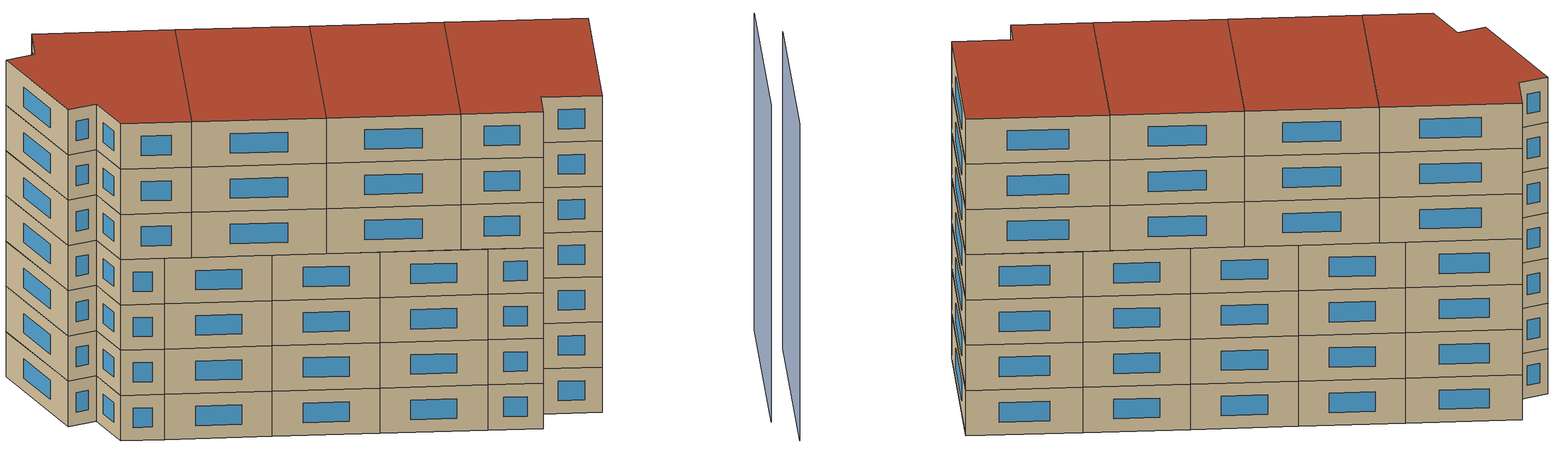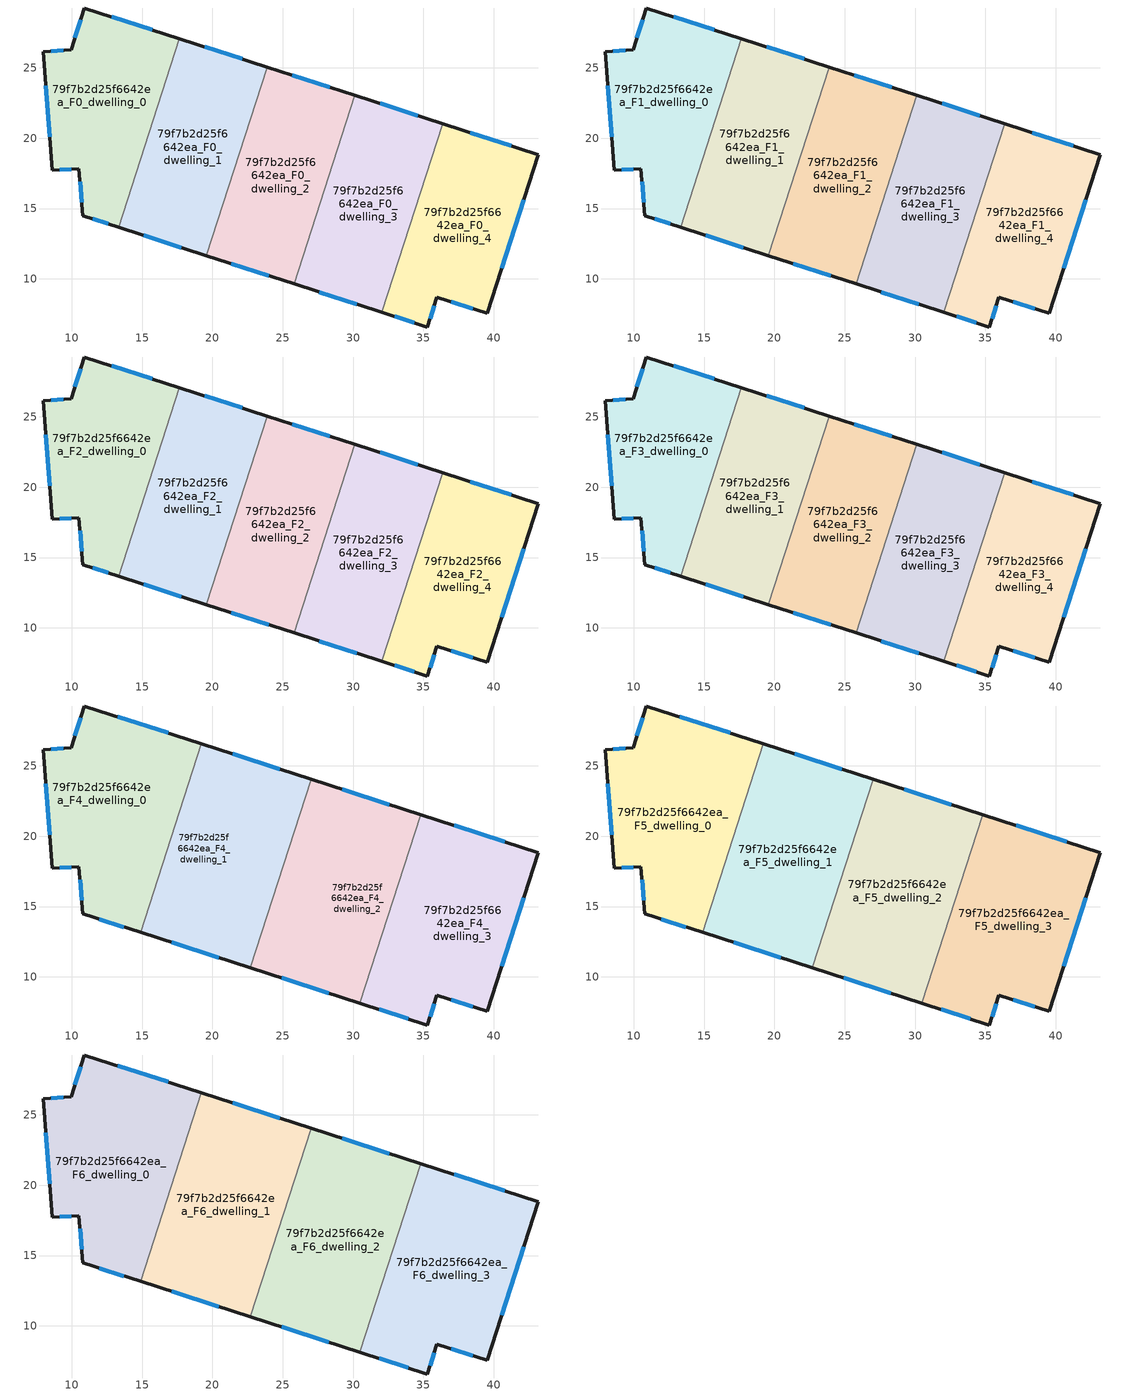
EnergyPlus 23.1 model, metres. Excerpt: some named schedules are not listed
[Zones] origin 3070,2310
79f7b2d25f6642ea_F0_dwelling_0
 floor ground (EU_floor_Construction): 17.65,27.08 13.32,13.67 10.77,14.49 10.5,17.85 8.61,17.71 7.96,26.15 9.94,26.31 10.9,29.26 z0
 wall outside (EU_wall_Construction): 17.65,27.08 10.9,29.26 9.94,26.31 7.96,26.15 8.61,17.71 10.5,17.85 10.77,14.49 13.32,13.67 z0:3
 wall to 79f7b2d25f6642ea_F0_dwelling_1 (EU_wall_Construction): 13.32,13.67 17.65,27.08 z0:3
 window (EU_Window_Construction): 8.14,23.74 8.43,20.12 / 9.38,26.26 8.52,26.2 / 10.62,28.42 10.22,27.15 / 15.72,27.7 12.83,28.64 / 11.5,14.26 12.59,13.9 / 10.58,16.89 10.69,15.45 / 9.15,17.75 9.96,17.81 z0.86:2.14
79f7b2d25f6642ea_F0_dwelling_1
 floor ground (EU_floor_Construction): 23.9,25.07 19.56,11.65 13.32,13.67 17.65,27.08 z0
 wall outside (EU_wall_Construction): 13.32,13.67 19.56,11.65 / 23.9,25.07 17.65,27.08 z0:3
 wall to 79f7b2d25f6642ea_F0_dwelling_2 (EU_wall_Construction): 19.56,11.65 23.89,25.07 z0:3
 window (EU_Window_Construction): 15.1,13.09 17.78,12.23 / 22.11,25.64 19.44,26.51 z0.86:2.14
79f7b2d25f6642ea_F0_dwelling_2
 floor ground (EU_floor_Construction): 30.14,23.05 25.8,9.63 19.56,11.65 23.9,25.07 z0
 wall outside (EU_wall_Construction): 19.56,11.65 25.8,9.63 / 30.14,23.05 23.9,25.07 z0:3
 wall to 79f7b2d25f6642ea_F0_dwelling_3 (EU_wall_Construction): 25.8,9.63 30.14,23.05 z0:3
 window (EU_Window_Construction): 21.35,11.07 24.02,10.21 / 28.35,23.62 25.68,24.49 z0.86:2.14
79f7b2d25f6642ea_F0_dwelling_3
 floor ground (EU_floor_Construction): 36.38,21.03 32.04,7.62 25.8,9.63 30.14,23.05 z0
 wall outside (EU_wall_Construction): 25.8,9.63 32.04,7.62 / 36.38,21.03 30.14,23.05 z0:3
 wall to 79f7b2d25f6642ea_F0_dwelling_4 (EU_wall_Construction): 32.05,7.62 36.38,21.03 z0:3
 window (EU_Window_Construction): 27.59,9.06 30.26,8.2 / 34.59,21.61 31.92,22.47 z0.86:2.14
79f7b2d25f6642ea_F0_dwelling_4
 floor ground (EU_floor_Construction): 43.18,18.83 39.53,7.54 35.97,8.68 35.29,6.57 32.04,7.62 36.38,21.03 z0
 wall outside (EU_wall_Construction): 32.04,7.62 35.29,6.57 35.97,8.68 39.53,7.54 43.18,18.83 36.38,21.03 z0:3
 window (EU_Window_Construction): 32.97,7.32 34.36,6.87 / 41.24,19.46 38.32,20.41 / 40.58,10.77 42.14,15.61 / 36.99,8.35 38.51,7.87 / 35.48,7.17 35.77,8.08 z0.86:2.14
79f7b2d25f6642ea_F1_dwelling_0
 floor to 79f7b2d25f6642ea_F0_dwelling_0 (EU_floor_Construction): 17.65,27.08 13.32,13.67 10.77,14.49 10.5,17.85 8.61,17.71 7.96,26.15 9.94,26.31 10.9,29.26 z3
 wall outside (EU_wall_Construction): 17.65,27.08 10.9,29.26 9.94,26.31 7.96,26.15 8.61,17.71 10.5,17.85 10.77,14.49 13.32,13.67 z3:6
 wall to 79f7b2d25f6642ea_F1_dwelling_1 (EU_wall_Construction): 13.32,13.67 17.65,27.08 z3:6
 window (EU_Window_Construction): 8.14,23.74 8.43,20.12 / 9.38,26.26 8.52,26.2 / 10.62,28.42 10.22,27.15 / 15.72,27.7 12.83,28.64 / 11.5,14.26 12.59,13.9 / 10.58,16.89 10.69,15.45 / 9.15,17.75 9.96,17.81 z3.86:5.14
79f7b2d25f6642ea_F1_dwelling_1
 floor to 79f7b2d25f6642ea_F0_dwelling_1 (EU_floor_Construction): 23.9,25.07 19.56,11.65 13.32,13.67 17.65,27.08 z3
 wall outside (EU_wall_Construction): 13.32,13.67 19.56,11.65 / 23.9,25.07 17.65,27.08 z3:6
 wall to 79f7b2d25f6642ea_F1_dwelling_2 (EU_wall_Construction): 19.56,11.65 23.89,25.07 z3:6
 window (EU_Window_Construction): 15.1,13.09 17.78,12.23 / 22.11,25.64 19.44,26.51 z3.86:5.14
79f7b2d25f6642ea_F1_dwelling_2
 floor to 79f7b2d25f6642ea_F0_dwelling_2 (EU_floor_Construction): 30.14,23.05 25.8,9.63 19.56,11.65 23.9,25.07 z3
 wall outside (EU_wall_Construction): 19.56,11.65 25.8,9.63 / 30.14,23.05 23.9,25.07 z3:6
 wall to 79f7b2d25f6642ea_F1_dwelling_3 (EU_wall_Construction): 25.8,9.63 30.14,23.05 z3:6
 window (EU_Window_Construction): 21.35,11.07 24.02,10.21 / 28.35,23.62 25.68,24.49 z3.86:5.14
79f7b2d25f6642ea_F1_dwelling_3
 floor to 79f7b2d25f6642ea_F0_dwelling_3 (EU_floor_Construction): 36.38,21.03 32.04,7.62 25.8,9.63 30.14,23.05 z3
 wall outside (EU_wall_Construction): 25.8,9.63 32.04,7.62 / 36.38,21.03 30.14,23.05 z3:6
 wall to 79f7b2d25f6642ea_F1_dwelling_4 (EU_wall_Construction): 32.05,7.62 36.38,21.03 z3:6
 window (EU_Window_Construction): 27.59,9.06 30.26,8.2 / 34.59,21.61 31.92,22.47 z3.86:5.14
79f7b2d25f6642ea_F1_dwelling_4
 floor to 79f7b2d25f6642ea_F0_dwelling_4 (EU_floor_Construction): 43.18,18.83 39.53,7.54 35.97,8.68 35.29,6.57 32.04,7.62 36.38,21.03 z3
 wall outside (EU_wall_Construction): 32.04,7.62 35.29,6.57 35.97,8.68 39.53,7.54 43.18,18.83 36.38,21.03 z3:6
 window (EU_Window_Construction): 32.97,7.32 34.36,6.87 / 41.24,19.46 38.32,20.41 / 40.58,10.77 42.14,15.61 / 36.99,8.35 38.51,7.87 / 35.48,7.17 35.77,8.08 z3.86:5.14
79f7b2d25f6642ea_F2_dwelling_0
 floor to 79f7b2d25f6642ea_F1_dwelling_0 (EU_floor_Construction): 17.65,27.08 13.32,13.67 10.77,14.49 10.5,17.85 8.61,17.71 7.96,26.15 9.94,26.31 10.9,29.26 z6
 wall outside (EU_wall_Construction): 17.65,27.08 10.9,29.26 9.94,26.31 7.96,26.15 8.61,17.71 10.5,17.85 10.77,14.49 13.32,13.67 z6:9
 wall to 79f7b2d25f6642ea_F2_dwelling_1 (EU_wall_Construction): 13.32,13.67 17.65,27.08 z6:9
 window (EU_Window_Construction): 8.14,23.74 8.43,20.12 / 9.38,26.26 8.52,26.2 / 10.62,28.42 10.22,27.15 / 15.72,27.7 12.83,28.64 / 11.5,14.26 12.59,13.9 / 10.58,16.89 10.69,15.45 / 9.15,17.75 9.96,17.81 z6.86:8.14
79f7b2d25f6642ea_F2_dwelling_1
 floor to 79f7b2d25f6642ea_F1_dwelling_1 (EU_floor_Construction): 23.9,25.07 19.56,11.65 13.32,13.67 17.65,27.08 z6
 wall outside (EU_wall_Construction): 13.32,13.67 19.56,11.65 / 23.9,25.07 17.65,27.08 z6:9
 wall to 79f7b2d25f6642ea_F2_dwelling_2 (EU_wall_Construction): 19.56,11.65 23.89,25.07 z6:9
 window (EU_Window_Construction): 15.1,13.09 17.78,12.23 / 22.11,25.64 19.44,26.51 z6.86:8.14
79f7b2d25f6642ea_F2_dwelling_2
 floor to 79f7b2d25f6642ea_F1_dwelling_2 (EU_floor_Construction): 30.14,23.05 25.8,9.63 19.56,11.65 23.9,25.07 z6
 wall outside (EU_wall_Construction): 19.56,11.65 25.8,9.63 / 30.14,23.05 23.9,25.07 z6:9
 wall to 79f7b2d25f6642ea_F2_dwelling_3 (EU_wall_Construction): 25.8,9.63 30.14,23.05 z6:9
 window (EU_Window_Construction): 21.35,11.07 24.02,10.21 / 28.35,23.62 25.68,24.49 z6.86:8.14
79f7b2d25f6642ea_F2_dwelling_3
 floor to 79f7b2d25f6642ea_F1_dwelling_3 (EU_floor_Construction): 36.38,21.03 32.04,7.62 25.8,9.63 30.14,23.05 z6
 wall outside (EU_wall_Construction): 25.8,9.63 32.04,7.62 / 36.38,21.03 30.14,23.05 z6:9
 wall to 79f7b2d25f6642ea_F2_dwelling_4 (EU_wall_Construction): 32.05,7.62 36.38,21.03 z6:9
 window (EU_Window_Construction): 27.59,9.06 30.26,8.2 / 34.59,21.61 31.92,22.47 z6.86:8.14
79f7b2d25f6642ea_F2_dwelling_4
 floor to 79f7b2d25f6642ea_F1_dwelling_4 (EU_floor_Construction): 43.18,18.83 39.53,7.54 35.97,8.68 35.29,6.57 32.04,7.62 36.38,21.03 z6
 wall outside (EU_wall_Construction): 32.04,7.62 35.29,6.57 35.97,8.68 39.53,7.54 43.18,18.83 36.38,21.03 z6:9
 window (EU_Window_Construction): 32.97,7.32 34.36,6.87 / 41.24,19.46 38.32,20.41 / 40.58,10.77 42.14,15.61 / 36.99,8.35 38.51,7.87 / 35.48,7.17 35.77,8.08 z6.86:8.14
79f7b2d25f6642ea_F3_dwelling_0
 floor to 79f7b2d25f6642ea_F2_dwelling_0 (EU_floor_Construction): 17.65,27.08 13.32,13.67 10.77,14.49 10.5,17.85 8.61,17.71 7.96,26.15 9.94,26.31 10.9,29.26 z9
 wall outside (EU_wall_Construction): 17.65,27.08 10.9,29.26 9.94,26.31 7.96,26.15 8.61,17.71 10.5,17.85 10.77,14.49 13.32,13.67 z9:12
 wall to 79f7b2d25f6642ea_F3_dwelling_1 (EU_wall_Construction): 13.32,13.67 17.65,27.08 z9:12
 window (EU_Window_Construction): 8.14,23.74 8.43,20.12 / 9.38,26.26 8.52,26.2 / 10.62,28.42 10.22,27.15 / 15.72,27.7 12.83,28.64 / 11.5,14.26 12.59,13.9 / 10.58,16.89 10.69,15.45 / 9.15,17.75 9.96,17.81 z9.86:11.14
79f7b2d25f6642ea_F3_dwelling_1
 floor to 79f7b2d25f6642ea_F2_dwelling_1 (EU_floor_Construction): 23.9,25.07 19.56,11.65 13.32,13.67 17.65,27.08 z9
 wall outside (EU_wall_Construction): 13.32,13.67 19.56,11.65 / 23.9,25.07 17.65,27.08 z9:12
 wall to 79f7b2d25f6642ea_F3_dwelling_2 (EU_wall_Construction): 19.56,11.65 23.89,25.07 z9:12
 window (EU_Window_Construction): 15.1,13.09 17.78,12.23 / 22.11,25.64 19.44,26.51 z9.86:11.14
79f7b2d25f6642ea_F3_dwelling_2
 floor to 79f7b2d25f6642ea_F2_dwelling_2 (EU_floor_Construction): 30.14,23.05 25.8,9.63 19.56,11.65 23.9,25.07 z9
 wall outside (EU_wall_Construction): 19.56,11.65 25.8,9.63 / 30.14,23.05 23.9,25.07 z9:12
 wall to 79f7b2d25f6642ea_F3_dwelling_3 (EU_wall_Construction): 25.8,9.63 30.14,23.05 z9:12
 window (EU_Window_Construction): 21.35,11.07 24.02,10.21 / 28.35,23.62 25.68,24.49 z9.86:11.14
79f7b2d25f6642ea_F3_dwelling_3
 floor to 79f7b2d25f6642ea_F2_dwelling_3 (EU_floor_Construction): 36.38,21.03 32.04,7.62 25.8,9.63 30.14,23.05 z9
 wall outside (EU_wall_Construction): 25.8,9.63 32.04,7.62 / 36.38,21.03 30.14,23.05 z9:12
 wall to 79f7b2d25f6642ea_F3_dwelling_4 (EU_wall_Construction): 32.05,7.62 36.38,21.03 z9:12
 window (EU_Window_Construction): 27.59,9.06 30.26,8.2 / 34.59,21.61 31.92,22.47 z9.86:11.14
79f7b2d25f6642ea_F3_dwelling_4
 floor to 79f7b2d25f6642ea_F2_dwelling_4 (EU_floor_Construction): 43.18,18.83 39.53,7.54 35.97,8.68 35.29,6.57 32.04,7.62 36.38,21.03 z9
 wall outside (EU_wall_Construction): 32.04,7.62 35.29,6.57 35.97,8.68 39.53,7.54 43.18,18.83 36.38,21.03 z9:12
 window (EU_Window_Construction): 32.97,7.32 34.36,6.87 / 41.24,19.46 38.32,20.41 / 40.58,10.77 42.14,15.61 / 36.99,8.35 38.51,7.87 / 35.48,7.17 35.77,8.08 z9.86:11.14
79f7b2d25f6642ea_F4_dwelling_0
 floor to 79f7b2d25f6642ea_F3_dwelling_0 (EU_floor_Construction): 17.65,27.08 13.32,13.67 10.77,14.49 10.5,17.85 8.61,17.71 7.96,26.15 9.94,26.31 10.9,29.26 z12
 floor to 79f7b2d25f6642ea_F3_dwelling_1 (EU_floor_Construction): 19.21,26.58 14.88,13.16 13.32,13.67 17.65,27.08 z12
 wall outside (EU_wall_Construction): 19.21,26.58 10.9,29.26 9.94,26.31 7.96,26.15 8.61,17.71 10.5,17.85 10.77,14.49 14.88,13.16 z12:15
 wall to 79f7b2d25f6642ea_F4_dwelling_1 (EU_wall_Construction): 14.88,13.16 19.21,26.58 z12:15
 window (EU_Window_Construction): 8.14,23.74 8.43,20.12 / 9.38,26.26 8.52,26.2 / 10.62,28.42 10.22,27.15 / 16.84,27.34 13.27,28.5 / 11.95,14.11 13.71,13.54 / 10.58,16.89 10.69,15.45 / 9.15,17.75 9.96,17.81 z12.86:14.14
79f7b2d25f6642ea_F4_dwelling_1
 floor to 79f7b2d25f6642ea_F3_dwelling_1 (EU_floor_Construction): 23.9,25.07 19.56,11.65 14.89,13.16 19.21,26.58 z12
 floor to 79f7b2d25f6642ea_F3_dwelling_2 (EU_floor_Construction): 27.02,24.06 22.68,10.64 19.56,11.65 23.9,25.07 z12
 wall outside (EU_wall_Construction): 14.88,13.16 22.68,10.64 / 27.02,24.06 19.21,26.58 z12:15
 wall to 79f7b2d25f6642ea_F4_dwelling_2 (EU_wall_Construction): 22.68,10.64 27.02,24.06 z12:15
 window (EU_Window_Construction): 17.11,12.44 20.45,11.36 / 24.79,24.78 21.44,25.86 z12.86:14.14
79f7b2d25f6642ea_F4_dwelling_2
 floor to 79f7b2d25f6642ea_F3_dwelling_2 (EU_floor_Construction): 30.14,23.05 25.8,9.63 22.68,10.64 27.02,24.06 z12
 floor to 79f7b2d25f6642ea_F3_dwelling_3 (EU_floor_Construction): 34.82,21.54 30.48,8.12 25.8,9.63 30.14,23.05 z12
 wall outside (EU_wall_Construction): 22.68,10.64 30.48,8.12 / 34.82,21.54 27.02,24.06 z12:15
 wall to 79f7b2d25f6642ea_F4_dwelling_3 (EU_wall_Construction): 30.48,8.12 34.82,21.54 z12:15
 window (EU_Window_Construction): 24.91,9.92 28.26,8.84 / 32.59,22.26 29.25,23.34 z12.86:14.14
79f7b2d25f6642ea_F4_dwelling_3
 floor to 79f7b2d25f6642ea_F3_dwelling_3 (EU_floor_Construction): 36.38,21.03 32.05,7.62 30.49,8.12 34.82,21.54 z12
 floor to 79f7b2d25f6642ea_F3_dwelling_4 (EU_floor_Construction): 43.18,18.83 39.53,7.54 35.97,8.68 35.29,6.57 32.05,7.62 36.38,21.03 z12
 wall outside (EU_wall_Construction): 30.48,8.12 35.29,6.57 35.97,8.68 39.53,7.54 43.18,18.83 34.82,21.54 z12:15
 window (EU_Window_Construction): 31.86,7.68 33.91,7.02 / 40.79,19.61 37.21,20.76 / 40.58,10.77 42.14,15.61 / 36.99,8.35 38.51,7.87 / 35.48,7.17 35.77,8.08 z12.86:14.14
79f7b2d25f6642ea_F5_dwelling_0
 floor to 79f7b2d25f6642ea_F4_dwelling_0 (EU_floor_Construction): 19.21,26.58 14.88,13.16 10.77,14.49 10.5,17.85 8.61,17.71 7.96,26.15 9.94,26.31 10.9,29.26 z15
 wall outside (EU_wall_Construction): 19.21,26.58 10.9,29.26 9.94,26.31 7.96,26.15 8.61,17.71 10.5,17.85 10.77,14.49 14.88,13.16 z15:18
 wall to 79f7b2d25f6642ea_F5_dwelling_1 (EU_wall_Construction): 14.88,13.16 19.21,26.58 z15:18
 window (EU_Window_Construction): 8.14,23.74 8.43,20.12 / 9.38,26.26 8.52,26.2 / 10.62,28.42 10.22,27.15 / 16.84,27.34 13.27,28.5 / 11.95,14.11 13.71,13.54 / 10.58,16.89 10.69,15.45 / 9.15,17.75 9.96,17.81 z15.86:17.14
79f7b2d25f6642ea_F5_dwelling_1
 floor to 79f7b2d25f6642ea_F4_dwelling_1 (EU_floor_Construction): 27.02,24.06 22.68,10.64 14.88,13.16 19.21,26.58 z15
 wall outside (EU_wall_Construction): 14.88,13.16 22.68,10.64 / 27.02,24.06 19.21,26.58 z15:18
 wall to 79f7b2d25f6642ea_F5_dwelling_2 (EU_wall_Construction): 22.68,10.64 27.02,24.06 z15:18
 window (EU_Window_Construction): 17.11,12.44 20.45,11.36 / 24.79,24.78 21.44,25.86 z15.86:17.14
79f7b2d25f6642ea_F5_dwelling_2
 floor to 79f7b2d25f6642ea_F4_dwelling_2 (EU_floor_Construction): 34.82,21.54 30.48,8.12 22.68,10.64 27.02,24.06 z15
 wall outside (EU_wall_Construction): 22.68,10.64 30.48,8.12 / 34.82,21.54 27.02,24.06 z15:18
 wall to 79f7b2d25f6642ea_F5_dwelling_3 (EU_wall_Construction): 30.48,8.12 34.82,21.54 z15:18
 window (EU_Window_Construction): 24.91,9.92 28.26,8.84 / 32.59,22.26 29.25,23.34 z15.86:17.14
79f7b2d25f6642ea_F5_dwelling_3
 floor to 79f7b2d25f6642ea_F4_dwelling_3 (EU_floor_Construction): 43.18,18.83 39.53,7.54 35.97,8.68 35.29,6.57 30.48,8.12 34.82,21.54 z15
 wall outside (EU_wall_Construction): 30.48,8.12 35.29,6.57 35.97,8.68 39.53,7.54 43.18,18.83 34.82,21.54 z15:18
 window (EU_Window_Construction): 31.86,7.68 33.91,7.02 / 40.79,19.61 37.21,20.76 / 40.58,10.77 42.14,15.61 / 36.99,8.35 38.51,7.87 / 35.48,7.17 35.77,8.08 z15.86:17.14
79f7b2d25f6642ea_F6_dwelling_0
 floor to 79f7b2d25f6642ea_F5_dwelling_0 (EU_floor_Construction): 19.21,26.58 14.88,13.16 10.77,14.49 10.5,17.85 8.61,17.71 7.96,26.15 9.94,26.31 10.9,29.26 z18
 wall outside (EU_wall_Construction): 19.21,26.58 10.9,29.26 9.94,26.31 7.96,26.15 8.61,17.71 10.5,17.85 10.77,14.49 14.88,13.16 z18:21
 wall to 79f7b2d25f6642ea_F6_dwelling_1 (EU_wall_Construction): 14.88,13.16 19.21,26.58 z18:21
 window (EU_Window_Construction): 8.14,23.74 8.43,20.12 / 9.38,26.26 8.52,26.2 / 10.62,28.42 10.22,27.15 / 16.84,27.34 13.27,28.5 / 11.95,14.11 13.71,13.54 / 10.58,16.89 10.69,15.45 / 9.15,17.75 9.96,17.81 z18.86:20.14
 roof outside (EU_roof_Construction): 14.88,13.16 19.21,26.58 10.9,29.26 9.94,26.31 7.96,26.15 8.61,17.71 10.5,17.85 10.77,14.49 z21
79f7b2d25f6642ea_F6_dwelling_1
 floor to 79f7b2d25f6642ea_F5_dwelling_1 (EU_floor_Construction): 27.02,24.06 22.68,10.64 14.88,13.16 19.21,26.58 z18
 wall outside (EU_wall_Construction): 14.88,13.16 22.68,10.64 / 27.02,24.06 19.21,26.58 z18:21
 wall to 79f7b2d25f6642ea_F6_dwelling_2 (EU_wall_Construction): 22.68,10.64 27.02,24.06 z18:21
 window (EU_Window_Construction): 17.11,12.44 20.45,11.36 / 24.79,24.78 21.44,25.86 z18.86:20.14
 roof outside (EU_roof_Construction): 22.68,10.64 27.02,24.06 19.21,26.58 14.88,13.16 z21
79f7b2d25f6642ea_F6_dwelling_2
 floor to 79f7b2d25f6642ea_F5_dwelling_2 (EU_floor_Construction): 34.82,21.54 30.48,8.12 22.68,10.64 27.02,24.06 z18
 wall outside (EU_wall_Construction): 22.68,10.64 30.48,8.12 / 34.82,21.54 27.02,24.06 z18:21
 wall to 79f7b2d25f6642ea_F6_dwelling_3 (EU_wall_Construction): 30.48,8.12 34.82,21.54 z18:21
 window (EU_Window_Construction): 24.91,9.92 28.26,8.84 / 32.59,22.26 29.25,23.34 z18.86:20.14
 roof outside (EU_roof_Construction): 30.48,8.12 34.82,21.54 27.02,24.06 22.68,10.64 z21
79f7b2d25f6642ea_F6_dwelling_3
 floor to 79f7b2d25f6642ea_F5_dwelling_3 (EU_floor_Construction): 43.18,18.83 39.53,7.54 35.97,8.68 35.29,6.57 30.48,8.12 34.82,21.54 z18
 wall outside (EU_wall_Construction): 30.48,8.12 35.29,6.57 35.97,8.68 39.53,7.54 43.18,18.83 34.82,21.54 z18:21
 window (EU_Window_Construction): 31.86,7.68 33.91,7.02 / 40.79,19.61 37.21,20.76 / 40.58,10.77 42.14,15.61 / 36.99,8.35 38.51,7.87 / 35.48,7.17 35.77,8.08 z18.86:20.14
 roof outside (EU_roof_Construction): 39.53,7.54 43.18,18.83 34.82,21.54 30.48,8.12 35.29,6.57 35.97,8.68 z21
shading: 48.49,2.31 52.82,15.72 z0:21
[Building]
EU S2 Campaign: North Axis=0; Terrain=City; Solar Distribution=FullExterior
[Site:Location]
Helsinki-Vantaa.AP: Latitude=60.317; Longitude=24.963; Time Zone=2; Elevation=54.6
[SizingPeriod:WeatherFileDays]
AnnualSizingPeriod: Begin Month=1; Begin Day of Month=1; End Month=12; End Day of Month=31; Day of Week for Start Day=Monday; Use Weather File Daylight Saving Period=No; Use Weather File Rain and Snow Indicators=No
[MATERIAL]
EU_InternalMass_Material: Roughness=MediumRough; Thickness=0.1; Conductivity=1; Density=1800; Specific Heat=900; Thermal Absorptance=0.9; Solar Absorptance=0.7; Visible Absorptance=0.7
[MATERIAL:NOMASS] Roughness=MediumRough; Thermal Absorptance=0.9; Solar Absorptance=0.7; Visible Absorptance=0.7
Name | Thermal Resistance
EU_wall_NoMass | 5.91765
EU_roof_NoMass | 11.1778
EU_floor_NoMass | 6.2875
[WINDOWMATERIAL:SIMPLEGLAZINGSYSTEM]
EU_Window_SimpleGlazing: UFactor=0.994035; Solar Heat Gain Coefficient=0.7; Visible Transmittance=0.7
[CONSTRUCTION]
EU_wall_Construction: EU_wall_NoMass
EU_roof_Construction: EU_roof_NoMass
EU_floor_Construction: EU_floor_NoMass
EU_Window_Construction: EU_Window_SimpleGlazing
EU_InternalMass_Construction: EU_InternalMass_Material
[ZONE] Type=1; Multiplier=1; Ceiling Height=autocalculate; Floor Area=autocalculate; Part of Total Floor Area=Yes
Name | Volume
79f7b2d25f6642ea_F0_dwelling_0 | 277.378
79f7b2d25f6642ea_F1_dwelling_0; 79f7b2d25f6642ea_F2_dwelling_0; 79f7b2d25f6642ea_F3_dwelling_0 | 277.377
79f7b2d25f6642ea_F4_dwelling_0; 79f7b2d25f6642ea_F5_dwelling_0; 79f7b2d25f6642ea_F6_dwelling_0 | 346.705
79f7b2d25f6642ea_F0_dwelling_1; 79f7b2d25f6642ea_F1_dwelling_1; 79f7b2d25f6642ea_F2_dwelling_1; 79f7b2d25f6642ea_F3_dwelling_1; 79f7b2d25f6642ea_F0_dwelling_3; 79f7b2d25f6642ea_F1_dwelling_3; 79f7b2d25f6642ea_F2_dwelling_3; 79f7b2d25f6642ea_F3_dwelling_3 | 277.356
79f7b2d25f6642ea_F4_dwelling_1 | 346.554
79f7b2d25f6642ea_F5_dwelling_1; 79f7b2d25f6642ea_F6_dwelling_1; 79f7b2d25f6642ea_F5_dwelling_2; 79f7b2d25f6642ea_F6_dwelling_2 | 346.726
79f7b2d25f6642ea_F0_dwelling_2 | 277.396
79f7b2d25f6642ea_F1_dwelling_2; 79f7b2d25f6642ea_F2_dwelling_2; 79f7b2d25f6642ea_F3_dwelling_2 | 277.397
79f7b2d25f6642ea_F4_dwelling_2 | 346.723
79f7b2d25f6642ea_F4_dwelling_3; 79f7b2d25f6642ea_F5_dwelling_3; 79f7b2d25f6642ea_F6_dwelling_3 | 346.72
79f7b2d25f6642ea_F0_dwelling_4; 79f7b2d25f6642ea_F1_dwelling_4; 79f7b2d25f6642ea_F2_dwelling_4; 79f7b2d25f6642ea_F3_dwelling_4 | 277.393
[INTERNALMASS] Construction=EU_InternalMass_Construction
Name | Zone or ZoneList | Surface Area
79f7b2d25f6642ea_F0_dwelling_0_EU_InternalMass | 79f7b2d25f6642ea_F0_dwelling_0 | 92.4591
79f7b2d25f6642ea_F0_dwelling_1_EU_InternalMass | 79f7b2d25f6642ea_F0_dwelling_1 | 92.4521
79f7b2d25f6642ea_F0_dwelling_2_EU_InternalMass | 79f7b2d25f6642ea_F0_dwelling_2 | 92.4655
79f7b2d25f6642ea_F0_dwelling_3_EU_InternalMass | 79f7b2d25f6642ea_F0_dwelling_3 | 92.4521
79f7b2d25f6642ea_F0_dwelling_4_EU_InternalMass | 79f7b2d25f6642ea_F0_dwelling_4 | 92.464
79f7b2d25f6642ea_F1_dwelling_0_EU_InternalMass | 79f7b2d25f6642ea_F1_dwelling_0 | 92.4591
79f7b2d25f6642ea_F1_dwelling_1_EU_InternalMass | 79f7b2d25f6642ea_F1_dwelling_1 | 92.4521
79f7b2d25f6642ea_F1_dwelling_2_EU_InternalMass | 79f7b2d25f6642ea_F1_dwelling_2 | 92.4655
79f7b2d25f6642ea_F1_dwelling_3_EU_InternalMass | 79f7b2d25f6642ea_F1_dwelling_3 | 92.4521
79f7b2d25f6642ea_F1_dwelling_4_EU_InternalMass | 79f7b2d25f6642ea_F1_dwelling_4 | 92.464
79f7b2d25f6642ea_F2_dwelling_0_EU_InternalMass | 79f7b2d25f6642ea_F2_dwelling_0 | 92.4591
79f7b2d25f6642ea_F2_dwelling_1_EU_InternalMass | 79f7b2d25f6642ea_F2_dwelling_1 | 92.4521
79f7b2d25f6642ea_F2_dwelling_2_EU_InternalMass | 79f7b2d25f6642ea_F2_dwelling_2 | 92.4655
79f7b2d25f6642ea_F2_dwelling_3_EU_InternalMass | 79f7b2d25f6642ea_F2_dwelling_3 | 92.4521
79f7b2d25f6642ea_F2_dwelling_4_EU_InternalMass | 79f7b2d25f6642ea_F2_dwelling_4 | 92.464
79f7b2d25f6642ea_F3_dwelling_0_EU_InternalMass | 79f7b2d25f6642ea_F3_dwelling_0 | 92.4591
79f7b2d25f6642ea_F3_dwelling_1_EU_InternalMass | 79f7b2d25f6642ea_F3_dwelling_1 | 92.4521
79f7b2d25f6642ea_F3_dwelling_2_EU_InternalMass | 79f7b2d25f6642ea_F3_dwelling_2 | 92.4655
79f7b2d25f6642ea_F3_dwelling_3_EU_InternalMass | 79f7b2d25f6642ea_F3_dwelling_3 | 92.4521
79f7b2d25f6642ea_F3_dwelling_4_EU_InternalMass | 79f7b2d25f6642ea_F3_dwelling_4 | 92.464
79f7b2d25f6642ea_F4_dwelling_0_EU_InternalMass | 79f7b2d25f6642ea_F4_dwelling_0 | 115.568
79f7b2d25f6642ea_F4_dwelling_1_EU_InternalMass | 79f7b2d25f6642ea_F4_dwelling_1 | 115.575
79f7b2d25f6642ea_F4_dwelling_2_EU_InternalMass | 79f7b2d25f6642ea_F4_dwelling_2 | 115.575
79f7b2d25f6642ea_F4_dwelling_3_EU_InternalMass | 79f7b2d25f6642ea_F4_dwelling_3 | 115.574
79f7b2d25f6642ea_F5_dwelling_0_EU_InternalMass | 79f7b2d25f6642ea_F5_dwelling_0 | 115.568
79f7b2d25f6642ea_F5_dwelling_1_EU_InternalMass | 79f7b2d25f6642ea_F5_dwelling_1 | 115.575
79f7b2d25f6642ea_F5_dwelling_2_EU_InternalMass | 79f7b2d25f6642ea_F5_dwelling_2 | 115.575
79f7b2d25f6642ea_F5_dwelling_3_EU_InternalMass | 79f7b2d25f6642ea_F5_dwelling_3 | 115.574
79f7b2d25f6642ea_F6_dwelling_0_EU_InternalMass | 79f7b2d25f6642ea_F6_dwelling_0 | 115.568
79f7b2d25f6642ea_F6_dwelling_1_EU_InternalMass | 79f7b2d25f6642ea_F6_dwelling_1 | 115.575
79f7b2d25f6642ea_F6_dwelling_2_EU_InternalMass | 79f7b2d25f6642ea_F6_dwelling_2 | 115.575
79f7b2d25f6642ea_F6_dwelling_3_EU_InternalMass | 79f7b2d25f6642ea_F6_dwelling_3 | 115.574
[OTHEREQUIPMENT] Fuel Type=Electricity; Design Level Calculation Method=Watts/Area; Power per Zone Floor Area=1; Fraction Latent=0; Fraction Radiant=0; Fraction Lost=0; Carbon Dioxide Generation Rate=0; EndUse Subcategory=EU_Step8_InternalGains
Name | Zone or ZoneList or Space or SpaceList | Schedule
EU_Step8_InternalGain_79f7b2d25f6642ea_F0_dwelling_0_f000 | 79f7b2d25f6642ea_F0_dwelling_0 | EU_Step8_GainSchedule_79f7b2d25f6642ea_F0_dwelling_0_f000
EU_Step8_InternalGain_79f7b2d25f6642ea_F0_dwelling_1_f000 | 79f7b2d25f6642ea_F0_dwelling_1 | EU_Step8_GainSchedule_79f7b2d25f6642ea_F0_dwelling_1_f000
EU_Step8_InternalGain_79f7b2d25f6642ea_F0_dwelling_2_f000 | 79f7b2d25f6642ea_F0_dwelling_2 | EU_Step8_GainSchedule_79f7b2d25f6642ea_F0_dwelling_2_f000
EU_Step8_InternalGain_79f7b2d25f6642ea_F0_dwelling_3_f000 | 79f7b2d25f6642ea_F0_dwelling_3 | EU_Step8_GainSchedule_79f7b2d25f6642ea_F0_dwelling_3_f000
EU_Step8_InternalGain_79f7b2d25f6642ea_F0_dwelling_4_f000 | 79f7b2d25f6642ea_F0_dwelling_4 | EU_Step8_GainSchedule_79f7b2d25f6642ea_F0_dwelling_4_f000
EU_Step8_InternalGain_79f7b2d25f6642ea_F1_dwelling_0_f000 | 79f7b2d25f6642ea_F1_dwelling_0 | EU_Step8_GainSchedule_79f7b2d25f6642ea_F1_dwelling_0_f000
EU_Step8_InternalGain_79f7b2d25f6642ea_F1_dwelling_1_f000 | 79f7b2d25f6642ea_F1_dwelling_1 | EU_Step8_GainSchedule_79f7b2d25f6642ea_F1_dwelling_1_f000
EU_Step8_InternalGain_79f7b2d25f6642ea_F1_dwelling_2_f000 | 79f7b2d25f6642ea_F1_dwelling_2 | EU_Step8_GainSchedule_79f7b2d25f6642ea_F1_dwelling_2_f000
EU_Step8_InternalGain_79f7b2d25f6642ea_F1_dwelling_3_f000 | 79f7b2d25f6642ea_F1_dwelling_3 | EU_Step8_GainSchedule_79f7b2d25f6642ea_F1_dwelling_3_f000
EU_Step8_InternalGain_79f7b2d25f6642ea_F1_dwelling_4_f000 | 79f7b2d25f6642ea_F1_dwelling_4 | EU_Step8_GainSchedule_79f7b2d25f6642ea_F1_dwelling_4_f000
EU_Step8_InternalGain_79f7b2d25f6642ea_F2_dwelling_0_f000 | 79f7b2d25f6642ea_F2_dwelling_0 | EU_Step8_GainSchedule_79f7b2d25f6642ea_F2_dwelling_0_f000
EU_Step8_InternalGain_79f7b2d25f6642ea_F2_dwelling_1_f000 | 79f7b2d25f6642ea_F2_dwelling_1 | EU_Step8_GainSchedule_79f7b2d25f6642ea_F2_dwelling_1_f000
EU_Step8_InternalGain_79f7b2d25f6642ea_F2_dwelling_2_f000 | 79f7b2d25f6642ea_F2_dwelling_2 | EU_Step8_GainSchedule_79f7b2d25f6642ea_F2_dwelling_2_f000
EU_Step8_InternalGain_79f7b2d25f6642ea_F2_dwelling_3_f000 | 79f7b2d25f6642ea_F2_dwelling_3 | EU_Step8_GainSchedule_79f7b2d25f6642ea_F2_dwelling_3_f000
EU_Step8_InternalGain_79f7b2d25f6642ea_F2_dwelling_4_f000 | 79f7b2d25f6642ea_F2_dwelling_4 | EU_Step8_GainSchedule_79f7b2d25f6642ea_F2_dwelling_4_f000
EU_Step8_InternalGain_79f7b2d25f6642ea_F3_dwelling_0_f000 | 79f7b2d25f6642ea_F3_dwelling_0 | EU_Step8_GainSchedule_79f7b2d25f6642ea_F3_dwelling_0_f000
EU_Step8_InternalGain_79f7b2d25f6642ea_F3_dwelling_1_f000 | 79f7b2d25f6642ea_F3_dwelling_1 | EU_Step8_GainSchedule_79f7b2d25f6642ea_F3_dwelling_1_f000
EU_Step8_InternalGain_79f7b2d25f6642ea_F3_dwelling_2_f000 | 79f7b2d25f6642ea_F3_dwelling_2 | EU_Step8_GainSchedule_79f7b2d25f6642ea_F3_dwelling_2_f000
EU_Step8_InternalGain_79f7b2d25f6642ea_F3_dwelling_3_f000 | 79f7b2d25f6642ea_F3_dwelling_3 | EU_Step8_GainSchedule_79f7b2d25f6642ea_F3_dwelling_3_f000
EU_Step8_InternalGain_79f7b2d25f6642ea_F3_dwelling_4_f000 | 79f7b2d25f6642ea_F3_dwelling_4 | EU_Step8_GainSchedule_79f7b2d25f6642ea_F3_dwelling_4_f000
EU_Step8_InternalGain_79f7b2d25f6642ea_F4_dwelling_0_f000 | 79f7b2d25f6642ea_F4_dwelling_0 | EU_Step8_GainSchedule_79f7b2d25f6642ea_F4_dwelling_0_f000
EU_Step8_InternalGain_79f7b2d25f6642ea_F4_dwelling_1_f000 | 79f7b2d25f6642ea_F4_dwelling_1 | EU_Step8_GainSchedule_79f7b2d25f6642ea_F4_dwelling_1_f000
EU_Step8_InternalGain_79f7b2d25f6642ea_F4_dwelling_2_f000 | 79f7b2d25f6642ea_F4_dwelling_2 | EU_Step8_GainSchedule_79f7b2d25f6642ea_F4_dwelling_2_f000
EU_Step8_InternalGain_79f7b2d25f6642ea_F4_dwelling_3_f000 | 79f7b2d25f6642ea_F4_dwelling_3 | EU_Step8_GainSchedule_79f7b2d25f6642ea_F4_dwelling_3_f000
EU_Step8_InternalGain_79f7b2d25f6642ea_F5_dwelling_0_f000 | 79f7b2d25f6642ea_F5_dwelling_0 | EU_Step8_GainSchedule_79f7b2d25f6642ea_F5_dwelling_0_f000
EU_Step8_InternalGain_79f7b2d25f6642ea_F5_dwelling_1_f000 | 79f7b2d25f6642ea_F5_dwelling_1 | EU_Step8_GainSchedule_79f7b2d25f6642ea_F5_dwelling_1_f000
EU_Step8_InternalGain_79f7b2d25f6642ea_F5_dwelling_2_f000 | 79f7b2d25f6642ea_F5_dwelling_2 | EU_Step8_GainSchedule_79f7b2d25f6642ea_F5_dwelling_2_f000
EU_Step8_InternalGain_79f7b2d25f6642ea_F5_dwelling_3_f000 | 79f7b2d25f6642ea_F5_dwelling_3 | EU_Step8_GainSchedule_79f7b2d25f6642ea_F5_dwelling_3_f000
EU_Step8_InternalGain_79f7b2d25f6642ea_F6_dwelling_0_f000 | 79f7b2d25f6642ea_F6_dwelling_0 | EU_Step8_GainSchedule_79f7b2d25f6642ea_F6_dwelling_0_f000
EU_Step8_InternalGain_79f7b2d25f6642ea_F6_dwelling_1_f000 | 79f7b2d25f6642ea_F6_dwelling_1 | EU_Step8_GainSchedule_79f7b2d25f6642ea_F6_dwelling_1_f000
EU_Step8_InternalGain_79f7b2d25f6642ea_F6_dwelling_2_f000 | 79f7b2d25f6642ea_F6_dwelling_2 | EU_Step8_GainSchedule_79f7b2d25f6642ea_F6_dwelling_2_f000
EU_Step8_InternalGain_79f7b2d25f6642ea_F6_dwelling_3_f000 | 79f7b2d25f6642ea_F6_dwelling_3 | EU_Step8_GainSchedule_79f7b2d25f6642ea_F6_dwelling_3_f000
[ZONEVENTILATION:DESIGNFLOWRATE] Schedule=EU_AlwaysOn; Design Flow Rate Calculation Method=AirChanges/Hour; Air Changes per Hour=0.596421; Ventilation Type=Natural; Fan Pressure Rise=0; Fan Total Efficiency=1; Constant Term Coefficient=1; Temperature Term Coefficient=0; Velocity Term Coefficient=0; Velocity Squared Term Coefficient=0; Minimum Indoor Temperature=-100; Maximum Indoor Temperature=100; Delta Temperature=-100; Minimum Outdoor Temperature=-100; Maximum Outdoor Temperature=100; Maximum Wind Speed=40
Name | Zone or ZoneList or Space or SpaceList
EU_ConstantAir_79f7b2d25f6642ea_F0_dwelling_0 | 79f7b2d25f6642ea_F0_dwelling_0
EU_ConstantAir_79f7b2d25f6642ea_F0_dwelling_1 | 79f7b2d25f6642ea_F0_dwelling_1
EU_ConstantAir_79f7b2d25f6642ea_F0_dwelling_2 | 79f7b2d25f6642ea_F0_dwelling_2
EU_ConstantAir_79f7b2d25f6642ea_F0_dwelling_3 | 79f7b2d25f6642ea_F0_dwelling_3
EU_ConstantAir_79f7b2d25f6642ea_F0_dwelling_4 | 79f7b2d25f6642ea_F0_dwelling_4
EU_ConstantAir_79f7b2d25f6642ea_F1_dwelling_0 | 79f7b2d25f6642ea_F1_dwelling_0
EU_ConstantAir_79f7b2d25f6642ea_F1_dwelling_1 | 79f7b2d25f6642ea_F1_dwelling_1
EU_ConstantAir_79f7b2d25f6642ea_F1_dwelling_2 | 79f7b2d25f6642ea_F1_dwelling_2
EU_ConstantAir_79f7b2d25f6642ea_F1_dwelling_3 | 79f7b2d25f6642ea_F1_dwelling_3
EU_ConstantAir_79f7b2d25f6642ea_F1_dwelling_4 | 79f7b2d25f6642ea_F1_dwelling_4
EU_ConstantAir_79f7b2d25f6642ea_F2_dwelling_0 | 79f7b2d25f6642ea_F2_dwelling_0
EU_ConstantAir_79f7b2d25f6642ea_F2_dwelling_1 | 79f7b2d25f6642ea_F2_dwelling_1
EU_ConstantAir_79f7b2d25f6642ea_F2_dwelling_2 | 79f7b2d25f6642ea_F2_dwelling_2
EU_ConstantAir_79f7b2d25f6642ea_F2_dwelling_3 | 79f7b2d25f6642ea_F2_dwelling_3
EU_ConstantAir_79f7b2d25f6642ea_F2_dwelling_4 | 79f7b2d25f6642ea_F2_dwelling_4
EU_ConstantAir_79f7b2d25f6642ea_F3_dwelling_0 | 79f7b2d25f6642ea_F3_dwelling_0
EU_ConstantAir_79f7b2d25f6642ea_F3_dwelling_1 | 79f7b2d25f6642ea_F3_dwelling_1
EU_ConstantAir_79f7b2d25f6642ea_F3_dwelling_2 | 79f7b2d25f6642ea_F3_dwelling_2
EU_ConstantAir_79f7b2d25f6642ea_F3_dwelling_3 | 79f7b2d25f6642ea_F3_dwelling_3
EU_ConstantAir_79f7b2d25f6642ea_F3_dwelling_4 | 79f7b2d25f6642ea_F3_dwelling_4
EU_ConstantAir_79f7b2d25f6642ea_F4_dwelling_0 | 79f7b2d25f6642ea_F4_dwelling_0
EU_ConstantAir_79f7b2d25f6642ea_F4_dwelling_1 | 79f7b2d25f6642ea_F4_dwelling_1
EU_ConstantAir_79f7b2d25f6642ea_F4_dwelling_2 | 79f7b2d25f6642ea_F4_dwelling_2
EU_ConstantAir_79f7b2d25f6642ea_F4_dwelling_3 | 79f7b2d25f6642ea_F4_dwelling_3
EU_ConstantAir_79f7b2d25f6642ea_F5_dwelling_0 | 79f7b2d25f6642ea_F5_dwelling_0
EU_ConstantAir_79f7b2d25f6642ea_F5_dwelling_1 | 79f7b2d25f6642ea_F5_dwelling_1
EU_ConstantAir_79f7b2d25f6642ea_F5_dwelling_2 | 79f7b2d25f6642ea_F5_dwelling_2
EU_ConstantAir_79f7b2d25f6642ea_F5_dwelling_3 | 79f7b2d25f6642ea_F5_dwelling_3
EU_ConstantAir_79f7b2d25f6642ea_F6_dwelling_0 | 79f7b2d25f6642ea_F6_dwelling_0
EU_ConstantAir_79f7b2d25f6642ea_F6_dwelling_1 | 79f7b2d25f6642ea_F6_dwelling_1
EU_ConstantAir_79f7b2d25f6642ea_F6_dwelling_2 | 79f7b2d25f6642ea_F6_dwelling_2
EU_ConstantAir_79f7b2d25f6642ea_F6_dwelling_3 | 79f7b2d25f6642ea_F6_dwelling_3
[HVACTEMPLATE:THERMOSTAT] Constant Heating Setpoint=20; Constant Cooling Setpoint=50
EU_HeatOnly_79f7b2d25f6642ea_F0_dwelling_0; EU_HeatOnly_79f7b2d25f6642ea_F0_dwelling_1; EU_HeatOnly_79f7b2d25f6642ea_F0_dwelling_2; EU_HeatOnly_79f7b2d25f6642ea_F0_dwelling_3; EU_HeatOnly_79f7b2d25f6642ea_F0_dwelling_4; EU_HeatOnly_79f7b2d25f6642ea_F1_dwelling_0; EU_HeatOnly_79f7b2d25f6642ea_F1_dwelling_1; EU_HeatOnly_79f7b2d25f6642ea_F1_dwelling_2; EU_HeatOnly_79f7b2d25f6642ea_F1_dwelling_3; EU_HeatOnly_79f7b2d25f6642ea_F1_dwelling_4; EU_HeatOnly_79f7b2d25f6642ea_F2_dwelling_0; EU_HeatOnly_79f7b2d25f6642ea_F2_dwelling_1; EU_HeatOnly_79f7b2d25f6642ea_F2_dwelling_2; EU_HeatOnly_79f7b2d25f6642ea_F2_dwelling_3; EU_HeatOnly_79f7b2d25f6642ea_F2_dwelling_4; EU_HeatOnly_79f7b2d25f6642ea_F3_dwelling_0; EU_HeatOnly_79f7b2d25f6642ea_F3_dwelling_1; EU_HeatOnly_79f7b2d25f6642ea_F3_dwelling_2; EU_HeatOnly_79f7b2d25f6642ea_F3_dwelling_3; EU_HeatOnly_79f7b2d25f6642ea_F3_dwelling_4; EU_HeatOnly_79f7b2d25f6642ea_F4_dwelling_0; EU_HeatOnly_79f7b2d25f6642ea_F4_dwelling_1; EU_HeatOnly_79f7b2d25f6642ea_F4_dwelling_2; EU_HeatOnly_79f7b2d25f6642ea_F4_dwelling_3; EU_HeatOnly_79f7b2d25f6642ea_F5_dwelling_0; EU_HeatOnly_79f7b2d25f6642ea_F5_dwelling_1; EU_HeatOnly_79f7b2d25f6642ea_F5_dwelling_2; EU_HeatOnly_79f7b2d25f6642ea_F5_dwelling_3; EU_HeatOnly_79f7b2d25f6642ea_F6_dwelling_0; EU_HeatOnly_79f7b2d25f6642ea_F6_dwelling_1; EU_HeatOnly_79f7b2d25f6642ea_F6_dwelling_2; EU_HeatOnly_79f7b2d25f6642ea_F6_dwelling_3
[HVACTEMPLATE:ZONE:IDEALLOADSAIRSYSTEM] System Availability Schedule=EU_AlwaysOn; Maximum Heating Supply Air Temperature=50; Minimum Cooling Supply Air Temperature=13; Maximum Heating Supply Air Humidity Ratio=0.0156; Minimum Cooling Supply Air Humidity Ratio=0.0077; Heating Limit=NoLimit; Cooling Limit=NoLimit; Heating Availability Schedule=EU_AlwaysOn; Cooling Availability Schedule=EU_CoolingOff; Dehumidification Control Type=ConstantSensibleHeatRatio; Cooling Sensible Heat Ratio=0.7; Dehumidification Setpoint=60; Humidification Control Type=None; Humidification Setpoint=30; Outdoor Air Method=None; Outdoor Air Flow Rate per Person=0.00944; Outdoor Air Flow Rate per Zone Floor Area=0; Outdoor Air Flow Rate per Zone=0; Demand Controlled Ventilation Type=None; Outdoor Air Economizer Type=NoEconomizer; Heat Recovery Type=None; Sensible Heat Recovery Effectiveness=0.7; Latent Heat Recovery Effectiveness=0.65
Name | Template Thermostat
79f7b2d25f6642ea_F0_dwelling_0 | EU_HeatOnly_79f7b2d25f6642ea_F0_dwelling_0
79f7b2d25f6642ea_F0_dwelling_1 | EU_HeatOnly_79f7b2d25f6642ea_F0_dwelling_1
79f7b2d25f6642ea_F0_dwelling_2 | EU_HeatOnly_79f7b2d25f6642ea_F0_dwelling_2
79f7b2d25f6642ea_F0_dwelling_3 | EU_HeatOnly_79f7b2d25f6642ea_F0_dwelling_3
79f7b2d25f6642ea_F0_dwelling_4 | EU_HeatOnly_79f7b2d25f6642ea_F0_dwelling_4
79f7b2d25f6642ea_F1_dwelling_0 | EU_HeatOnly_79f7b2d25f6642ea_F1_dwelling_0
79f7b2d25f6642ea_F1_dwelling_1 | EU_HeatOnly_79f7b2d25f6642ea_F1_dwelling_1
79f7b2d25f6642ea_F1_dwelling_2 | EU_HeatOnly_79f7b2d25f6642ea_F1_dwelling_2
79f7b2d25f6642ea_F1_dwelling_3 | EU_HeatOnly_79f7b2d25f6642ea_F1_dwelling_3
79f7b2d25f6642ea_F1_dwelling_4 | EU_HeatOnly_79f7b2d25f6642ea_F1_dwelling_4
79f7b2d25f6642ea_F2_dwelling_0 | EU_HeatOnly_79f7b2d25f6642ea_F2_dwelling_0
79f7b2d25f6642ea_F2_dwelling_1 | EU_HeatOnly_79f7b2d25f6642ea_F2_dwelling_1
79f7b2d25f6642ea_F2_dwelling_2 | EU_HeatOnly_79f7b2d25f6642ea_F2_dwelling_2
79f7b2d25f6642ea_F2_dwelling_3 | EU_HeatOnly_79f7b2d25f6642ea_F2_dwelling_3
79f7b2d25f6642ea_F2_dwelling_4 | EU_HeatOnly_79f7b2d25f6642ea_F2_dwelling_4
79f7b2d25f6642ea_F3_dwelling_0 | EU_HeatOnly_79f7b2d25f6642ea_F3_dwelling_0
79f7b2d25f6642ea_F3_dwelling_1 | EU_HeatOnly_79f7b2d25f6642ea_F3_dwelling_1
79f7b2d25f6642ea_F3_dwelling_2 | EU_HeatOnly_79f7b2d25f6642ea_F3_dwelling_2
79f7b2d25f6642ea_F3_dwelling_3 | EU_HeatOnly_79f7b2d25f6642ea_F3_dwelling_3
79f7b2d25f6642ea_F3_dwelling_4 | EU_HeatOnly_79f7b2d25f6642ea_F3_dwelling_4
79f7b2d25f6642ea_F4_dwelling_0 | EU_HeatOnly_79f7b2d25f6642ea_F4_dwelling_0
79f7b2d25f6642ea_F4_dwelling_1 | EU_HeatOnly_79f7b2d25f6642ea_F4_dwelling_1
79f7b2d25f6642ea_F4_dwelling_2 | EU_HeatOnly_79f7b2d25f6642ea_F4_dwelling_2
79f7b2d25f6642ea_F4_dwelling_3 | EU_HeatOnly_79f7b2d25f6642ea_F4_dwelling_3
79f7b2d25f6642ea_F5_dwelling_0 | EU_HeatOnly_79f7b2d25f6642ea_F5_dwelling_0
79f7b2d25f6642ea_F5_dwelling_1 | EU_HeatOnly_79f7b2d25f6642ea_F5_dwelling_1
79f7b2d25f6642ea_F5_dwelling_2 | EU_HeatOnly_79f7b2d25f6642ea_F5_dwelling_2
79f7b2d25f6642ea_F5_dwelling_3 | EU_HeatOnly_79f7b2d25f6642ea_F5_dwelling_3
79f7b2d25f6642ea_F6_dwelling_0 | EU_HeatOnly_79f7b2d25f6642ea_F6_dwelling_0
79f7b2d25f6642ea_F6_dwelling_1 | EU_HeatOnly_79f7b2d25f6642ea_F6_dwelling_1
79f7b2d25f6642ea_F6_dwelling_2 | EU_HeatOnly_79f7b2d25f6642ea_F6_dwelling_2
79f7b2d25f6642ea_F6_dwelling_3 | EU_HeatOnly_79f7b2d25f6642ea_F6_dwelling_3
[SIZING:ZONE] Zone Cooling Design Supply Air Temperature Input Method=SupplyAirTemperature; Zone Cooling Design Supply Air Temperature=13; Zone Heating Design Supply Air Temperature Input Method=SupplyAirTemperature; Zone Heating Design Supply Air Temperature=50; Zone Cooling Design Supply Air Humidity Ratio=0.008; Zone Heating Design Supply Air Humidity Ratio=0.008; Cooling Design Air Flow Method=DesignDay; Cooling Design Air Flow Rate=0; Cooling Minimum Air Flow per Zone Floor Area=0.000762; Cooling Minimum Air Flow=0; Cooling Minimum Air Flow Fraction=0.2; Heating Design Air Flow Method=DesignDay; Heating Design Air Flow Rate=0; Heating Maximum Air Flow per Zone Floor Area=0.002032; Heating Maximum Air Flow=0.141576; Heating Maximum Air Flow Fraction=0.3; Account for Dedicated Outdoor Air System=No; Dedicated Outdoor Air System Control Strategy=NeutralSupplyAir; Dedicated Outdoor Air Low Setpoint Temperature for Design=autosize; Dedicated Outdoor Air High Setpoint Temperature for Design=autosize; Zone Load Sizing Method=Sensible Load Only No Latent Load; Zone Latent Cooling Design Supply Air Humidity Ratio Input Method=HumidityRatioDifference; Zone Cooling Design Supply Air Humidity Ratio Difference=0.005; Zone Latent Heating Design Supply Air Humidity Ratio Input Method=HumidityRatioDifference; Zone Humidification Design Supply Air Humidity Ratio Difference=0.005
79f7b2d25f6642ea_F0_dwelling_0; 79f7b2d25f6642ea_F0_dwelling_1; 79f7b2d25f6642ea_F0_dwelling_2; 79f7b2d25f6642ea_F0_dwelling_3; 79f7b2d25f6642ea_F0_dwelling_4; 79f7b2d25f6642ea_F1_dwelling_0; 79f7b2d25f6642ea_F1_dwelling_1; 79f7b2d25f6642ea_F1_dwelling_2; 79f7b2d25f6642ea_F1_dwelling_3; 79f7b2d25f6642ea_F1_dwelling_4; 79f7b2d25f6642ea_F2_dwelling_0; 79f7b2d25f6642ea_F2_dwelling_1; 79f7b2d25f6642ea_F2_dwelling_2; 79f7b2d25f6642ea_F2_dwelling_3; 79f7b2d25f6642ea_F2_dwelling_4; 79f7b2d25f6642ea_F3_dwelling_0; 79f7b2d25f6642ea_F3_dwelling_1; 79f7b2d25f6642ea_F3_dwelling_2; 79f7b2d25f6642ea_F3_dwelling_3; 79f7b2d25f6642ea_F3_dwelling_4; 79f7b2d25f6642ea_F4_dwelling_0; 79f7b2d25f6642ea_F4_dwelling_1; 79f7b2d25f6642ea_F4_dwelling_2; 79f7b2d25f6642ea_F4_dwelling_3; 79f7b2d25f6642ea_F5_dwelling_0; 79f7b2d25f6642ea_F5_dwelling_1; 79f7b2d25f6642ea_F5_dwelling_2; 79f7b2d25f6642ea_F5_dwelling_3; 79f7b2d25f6642ea_F6_dwelling_0; 79f7b2d25f6642ea_F6_dwelling_1; 79f7b2d25f6642ea_F6_dwelling_2; 79f7b2d25f6642ea_F6_dwelling_3
[SCHEDULE:FILE] Column Number=1; Rows to Skip at Top=0; Number of Hours of Data=8760; Column Separator=Comma; Interpolate to Timestep=No; Minutes per Item=60; Adjust Schedule for Daylight Savings=Yes
Name | File
EU_Step8_GainSchedule_79f7b2d25f6642ea_F0_dwelling_0_f000 | ../../schedules/79f7b2d25f6642ea/79f7b2d25f6642ea_F0_dwelling_0_f000_gain.csv
EU_Step8_GainSchedule_79f7b2d25f6642ea_F0_dwelling_1_f000 | ../../schedules/79f7b2d25f6642ea/79f7b2d25f6642ea_F0_dwelling_1_f000_gain.csv
EU_Step8_GainSchedule_79f7b2d25f6642ea_F0_dwelling_2_f000 | ../../schedules/79f7b2d25f6642ea/79f7b2d25f6642ea_F0_dwelling_2_f000_gain.csv
EU_Step8_GainSchedule_79f7b2d25f6642ea_F0_dwelling_3_f000 | ../../schedules/79f7b2d25f6642ea/79f7b2d25f6642ea_F0_dwelling_3_f000_gain.csv
EU_Step8_GainSchedule_79f7b2d25f6642ea_F0_dwelling_4_f000 | ../../schedules/79f7b2d25f6642ea/79f7b2d25f6642ea_F0_dwelling_4_f000_gain.csv
EU_Step8_GainSchedule_79f7b2d25f6642ea_F1_dwelling_0_f000 | ../../schedules/79f7b2d25f6642ea/79f7b2d25f6642ea_F1_dwelling_0_f000_gain.csv
EU_Step8_GainSchedule_79f7b2d25f6642ea_F1_dwelling_1_f000 | ../../schedules/79f7b2d25f6642ea/79f7b2d25f6642ea_F1_dwelling_1_f000_gain.csv
EU_Step8_GainSchedule_79f7b2d25f6642ea_F1_dwelling_2_f000 | ../../schedules/79f7b2d25f6642ea/79f7b2d25f6642ea_F1_dwelling_2_f000_gain.csv
EU_Step8_GainSchedule_79f7b2d25f6642ea_F1_dwelling_3_f000 | ../../schedules/79f7b2d25f6642ea/79f7b2d25f6642ea_F1_dwelling_3_f000_gain.csv
EU_Step8_GainSchedule_79f7b2d25f6642ea_F1_dwelling_4_f000 | ../../schedules/79f7b2d25f6642ea/79f7b2d25f6642ea_F1_dwelling_4_f000_gain.csv
EU_Step8_GainSchedule_79f7b2d25f6642ea_F2_dwelling_0_f000 | ../../schedules/79f7b2d25f6642ea/79f7b2d25f6642ea_F2_dwelling_0_f000_gain.csv
EU_Step8_GainSchedule_79f7b2d25f6642ea_F2_dwelling_1_f000 | ../../schedules/79f7b2d25f6642ea/79f7b2d25f6642ea_F2_dwelling_1_f000_gain.csv
EU_Step8_GainSchedule_79f7b2d25f6642ea_F2_dwelling_2_f000 | ../../schedules/79f7b2d25f6642ea/79f7b2d25f6642ea_F2_dwelling_2_f000_gain.csv
EU_Step8_GainSchedule_79f7b2d25f6642ea_F2_dwelling_3_f000 | ../../schedules/79f7b2d25f6642ea/79f7b2d25f6642ea_F2_dwelling_3_f000_gain.csv
EU_Step8_GainSchedule_79f7b2d25f6642ea_F2_dwelling_4_f000 | ../../schedules/79f7b2d25f6642ea/79f7b2d25f6642ea_F2_dwelling_4_f000_gain.csv
EU_Step8_GainSchedule_79f7b2d25f6642ea_F3_dwelling_0_f000 | ../../schedules/79f7b2d25f6642ea/79f7b2d25f6642ea_F3_dwelling_0_f000_gain.csv
EU_Step8_GainSchedule_79f7b2d25f6642ea_F3_dwelling_1_f000 | ../../schedules/79f7b2d25f6642ea/79f7b2d25f6642ea_F3_dwelling_1_f000_gain.csv
EU_Step8_GainSchedule_79f7b2d25f6642ea_F3_dwelling_2_f000 | ../../schedules/79f7b2d25f6642ea/79f7b2d25f6642ea_F3_dwelling_2_f000_gain.csv
EU_Step8_GainSchedule_79f7b2d25f6642ea_F3_dwelling_3_f000 | ../../schedules/79f7b2d25f6642ea/79f7b2d25f6642ea_F3_dwelling_3_f000_gain.csv
EU_Step8_GainSchedule_79f7b2d25f6642ea_F3_dwelling_4_f000 | ../../schedules/79f7b2d25f6642ea/79f7b2d25f6642ea_F3_dwelling_4_f000_gain.csv
EU_Step8_GainSchedule_79f7b2d25f6642ea_F4_dwelling_0_f000 | ../../schedules/79f7b2d25f6642ea/79f7b2d25f6642ea_F4_dwelling_0_f000_gain.csv
EU_Step8_GainSchedule_79f7b2d25f6642ea_F4_dwelling_1_f000 | ../../schedules/79f7b2d25f6642ea/79f7b2d25f6642ea_F4_dwelling_1_f000_gain.csv
EU_Step8_GainSchedule_79f7b2d25f6642ea_F4_dwelling_2_f000 | ../../schedules/79f7b2d25f6642ea/79f7b2d25f6642ea_F4_dwelling_2_f000_gain.csv
EU_Step8_GainSchedule_79f7b2d25f6642ea_F4_dwelling_3_f000 | ../../schedules/79f7b2d25f6642ea/79f7b2d25f6642ea_F4_dwelling_3_f000_gain.csv
EU_Step8_GainSchedule_79f7b2d25f6642ea_F5_dwelling_0_f000 | ../../schedules/79f7b2d25f6642ea/79f7b2d25f6642ea_F5_dwelling_0_f000_gain.csv
EU_Step8_GainSchedule_79f7b2d25f6642ea_F5_dwelling_1_f000 | ../../schedules/79f7b2d25f6642ea/79f7b2d25f6642ea_F5_dwelling_1_f000_gain.csv
